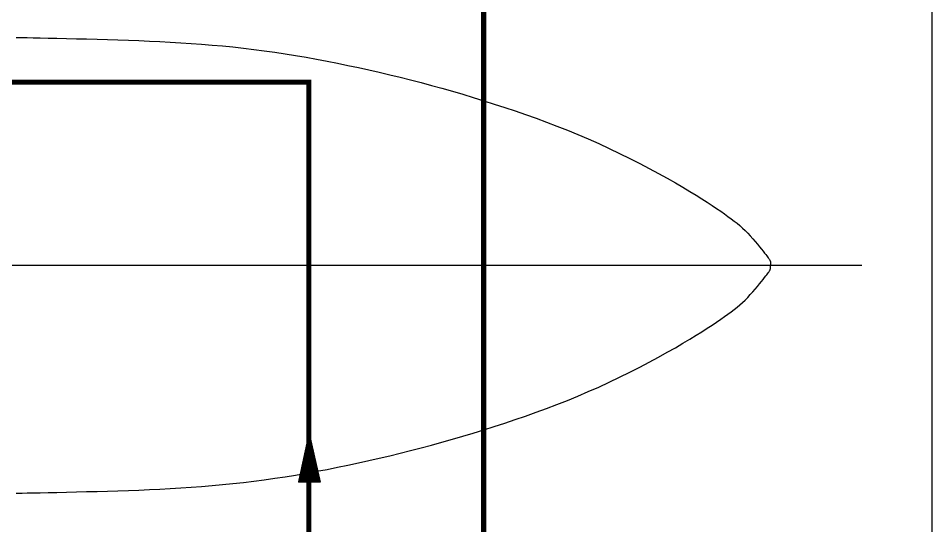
# Model space of a CAD drawing. Extents: x -22909.9 to -22897.8, y -4.7 to 4.1.
# Drawn here: x -22900.528 to -22897.824, y -0.107 to 1.396 of the extents above; entities that cross this region are included whole.
import ezdxf

# ---------------------------------------------------------------- set-up
doc = ezdxf.new("R2010")
doc.units = 0
doc.header["$MEASUREMENT"] = 0
doc.layers.get('0').update_dxf_attribs({"linetype": 'CONTINUOUS'})
for name, color, linetype in [('CALOR', 1, 'CONTINUOUS'), ('DIB-018', 6, 'CONTINUOUS'), ('DIB-065', 4, 'CONTINUOUS'), ('FORMATO', 7, 'CONTINUOUS'), ('SPEC', 93, 'CONTINUOUS')]:
    doc.layers.add(name, color=color, linetype=linetype)

# ---------------------------------------------------------------- blocks, each defined once
blk = doc.blocks.new('*X2')
at = {"color": 0}
for p, q in [((2.996, 7.9758), (3.0017, 7.9815)), ((2.9965, 7.9771), (3.0015, 7.9822)), ((2.9969, 7.9785), (3.0013, 7.9829)), ((2.9973, 7.9798), (3.0011, 7.9835)), ((2.9978, 7.9811), (3.0009, 7.9842)), ((2.9982, 7.9824), (3.0006, 7.9849)), ((2.9987, 7.9838), (3.0004, 7.9855)), ((2.9991, 7.9851), (3.0002, 7.9862)), ((2.9996, 7.9864), (3, 7.9869)), ((2.9713, 7.9016), (3.0136, 7.9439)), ((2.9717, 7.9029), (3.0134, 7.9446)), ((2.9722, 7.9042), (3.0132, 7.9452)), ((2.9726, 7.9056), (3.013, 7.9459)), ((2.9731, 7.9069), (3.0128, 7.9466)), ((2.9735, 7.9082), (3.0125, 7.9473)), ((2.9739, 7.9095), (3.0123, 7.9479)), ((2.9744, 7.9109), (3.0121, 7.9486)), ((2.9748, 7.9122), (3.0119, 7.9493)), ((2.9753, 7.9135), (3.0117, 7.9499)), ((2.9757, 7.9148), (3.0115, 7.9506)), ((2.9761, 7.9162), (3.0113, 7.9513)), ((2.9766, 7.9175), (3.0111, 7.952)), ((2.977, 7.9188), (3.0108, 7.9526)), ((2.9775, 7.9201), (3.0106, 7.9533)), ((2.9779, 7.9215), (3.0104, 7.954)), ((2.9784, 7.9228), (3.0102, 7.9546)), ((2.9788, 7.9241), (3.01, 7.9553)), ((2.9792, 7.9255), (3.0098, 7.956)), ((2.9797, 7.9268), (3.0096, 7.9567)), ((2.9801, 7.9281), (3.0094, 7.9573)), ((2.9806, 7.9294), (3.0091, 7.958)), ((2.981, 7.9308), (3.0089, 7.9587)), ((2.9814, 7.9321), (3.0087, 7.9593)), ((2.9819, 7.9334), (3.0085, 7.96)), ((2.9823, 7.9347), (3.0083, 7.9607)), ((2.9828, 7.9361), (3.0081, 7.9614)), ((2.9832, 7.9374), (3.0079, 7.962)), ((2.9837, 7.9387), (3.0077, 7.9627)), ((2.9841, 7.94), (3.0074, 7.9634)), ((2.9845, 7.9414), (3.0072, 7.9641)), ((2.985, 7.9427), (3.007, 7.9647)), ((2.9854, 7.944), (3.0068, 7.9654)), ((2.9859, 7.9453), (3.0066, 7.9661)), ((2.9863, 7.9467), (3.0064, 7.9667)), ((2.9867, 7.948), (3.0062, 7.9674)), ((2.9872, 7.9493), (3.006, 7.9681)), ((2.9876, 7.9506), (3.0057, 7.9688)), ((2.9881, 7.952), (3.0055, 7.9694)), ((2.9885, 7.9533), (3.0053, 7.9701)), ((2.989, 7.9546), (3.0051, 7.9708)), ((2.9894, 7.9559), (3.0049, 7.9714)), ((2.9898, 7.9573), (3.0047, 7.9721)), ((2.9903, 7.9586), (3.0045, 7.9728)), ((2.9907, 7.9599), (3.0043, 7.9735)), ((2.9912, 7.9612), (3.004, 7.9741)), ((2.9916, 7.9626), (3.0038, 7.9748)), ((2.992, 7.9639), (3.0036, 7.9755)), ((2.9925, 7.9652), (3.0034, 7.9761)), ((2.9929, 7.9665), (3.0032, 7.9768)), ((2.9934, 7.9679), (3.003, 7.9775)), ((2.9938, 7.9692), (3.0028, 7.9782)), ((2.9943, 7.9705), (3.0026, 7.9788)), ((2.9947, 7.9718), (3.0023, 7.9795)), ((2.9951, 7.9732), (3.0021, 7.9802)), ((2.9956, 7.9745), (3.0019, 7.9808)), ((2.9466, 7.8274), (3.0255, 7.9063)), ((2.947, 7.8287), (3.0253, 7.907)), ((2.9474, 7.83), (3.0251, 7.9076)), ((2.9479, 7.8313), (3.0249, 7.9083)), ((2.9483, 7.8327), (3.0246, 7.909)), ((2.9488, 7.834), (3.0244, 7.9097)), ((2.9492, 7.8353), (3.0242, 7.9103)), ((2.9497, 7.8366), (3.024, 7.911)), ((2.9501, 7.838), (3.0238, 7.9117)), ((2.9505, 7.8393), (3.0236, 7.9123)), ((2.951, 7.8406), (3.0234, 7.913)), ((2.9514, 7.8419), (3.0232, 7.9137)), ((2.9519, 7.8433), (3.0229, 7.9144)), ((2.9523, 7.8446), (3.0227, 7.915)), ((2.9527, 7.8459), (3.0225, 7.9157)), ((2.9532, 7.8472), (3.0223, 7.9164)), ((2.9536, 7.8486), (3.0221, 7.917)), ((2.9541, 7.8499), (3.0219, 7.9177)), ((2.9545, 7.8512), (3.0217, 7.9184)), ((2.955, 7.8526), (3.0215, 7.9191)), ((2.9554, 7.8539), (3.0212, 7.9197)), ((2.9558, 7.8552), (3.021, 7.9204)), ((2.9563, 7.8565), (3.0208, 7.9211)), ((2.9567, 7.8579), (3.0206, 7.9217)), ((2.9572, 7.8592), (3.0204, 7.9224)), ((2.9576, 7.8605), (3.0202, 7.9231)), ((2.958, 7.8618), (3.02, 7.9238)), ((2.9585, 7.8632), (3.0198, 7.9244)), ((2.9589, 7.8645), (3.0195, 7.9251)), ((2.9594, 7.8658), (3.0193, 7.9258)), ((2.9598, 7.8671), (3.0191, 7.9264)), ((2.9603, 7.8685), (3.0189, 7.9271)), ((2.9607, 7.8698), (3.0187, 7.9278)), ((2.9611, 7.8711), (3.0185, 7.9285)), ((2.9616, 7.8724), (3.0183, 7.9291)), ((2.962, 7.8738), (3.0181, 7.9298)), ((2.9625, 7.8751), (3.0178, 7.9305)), ((2.9629, 7.8764), (3.0176, 7.9311)), ((2.9633, 7.8777), (3.0174, 7.9318)), ((2.9638, 7.8791), (3.0172, 7.9325)), ((2.9642, 7.8804), (3.017, 7.9332)), ((2.9647, 7.8817), (3.0168, 7.9338)), ((2.9651, 7.883), (3.0166, 7.9345)), ((2.9656, 7.8844), (3.0164, 7.9352)), ((2.966, 7.8857), (3.0162, 7.9358)), ((2.9664, 7.887), (3.0159, 7.9365)), ((2.9669, 7.8883), (3.0157, 7.9372)), ((2.9673, 7.8897), (3.0155, 7.9379)), ((2.9678, 7.891), (3.0153, 7.9385)), ((2.9682, 7.8923), (3.0151, 7.9392)), ((2.9686, 7.8936), (3.0149, 7.9399)), ((2.9691, 7.895), (3.0147, 7.9405)), ((2.9695, 7.8963), (3.0145, 7.9412)), ((2.97, 7.8976), (3.0142, 7.9419)), ((2.9704, 7.8989), (3.014, 7.9426)), ((2.9708, 7.9003), (3.0138, 7.9432)), ((2.9332, 7.7866), (3.0321, 7.8855)), ((2.9333, 7.7876), (3.0319, 7.8862)), ((2.9338, 7.7889), (3.0317, 7.8868)), ((2.9341, 7.7866), (3.0323, 7.8848)), ((2.9342, 7.7903), (3.0314, 7.8875)), ((2.9346, 7.7916), (3.0312, 7.8882)), ((2.935, 7.7866), (3.0325, 7.8841)), ((2.9351, 7.7929), (3.031, 7.8888)), ((2.9355, 7.7942), (3.0308, 7.8895)), ((2.9359, 7.7866), (3.0327, 7.8835)), ((2.936, 7.7956), (3.0306, 7.8902)), ((2.9364, 7.7969), (3.0304, 7.8909)), ((2.9368, 7.7982), (3.0302, 7.8915)), ((2.9368, 7.7866), (3.0329, 7.8828)), ((2.9373, 7.7995), (3.03, 7.8922)), ((2.9377, 7.8009), (3.0297, 7.8929)), ((2.9377, 7.7866), (3.0331, 7.8821)), ((2.9382, 7.8022), (3.0295, 7.8935)), ((2.9385, 7.7866), (3.0334, 7.8815)), ((2.9386, 7.8035), (3.0293, 7.8942)), ((2.9391, 7.8048), (3.0291, 7.8949)), ((2.9394, 7.7866), (3.0336, 7.8808)), ((2.9395, 7.8062), (3.0289, 7.8956)), ((2.9399, 7.8075), (3.0287, 7.8962)), ((2.9403, 7.7866), (3.0338, 7.8801)), ((2.9404, 7.8088), (3.0285, 7.8969)), ((2.9408, 7.8101), (3.0283, 7.8976)), ((2.9412, 7.7866), (3.034, 7.8794)), ((2.9413, 7.8115), (3.028, 7.8982)), ((2.9417, 7.8128), (3.0278, 7.8989)), ((2.9421, 7.8141), (3.0276, 7.8996)), ((2.9421, 7.7866), (3.0342, 7.8788)), ((2.9426, 7.8154), (3.0274, 7.9003)), ((2.943, 7.8168), (3.0272, 7.9009)), ((2.943, 7.7866), (3.0344, 7.8781)), ((2.9435, 7.8181), (3.027, 7.9016)), ((2.9438, 7.7866), (3.0346, 7.8774)), ((2.9439, 7.8194), (3.0268, 7.9023)), ((2.9444, 7.8207), (3.0266, 7.9029)), ((2.9447, 7.7866), (3.0348, 7.8768)), ((2.9448, 7.8221), (3.0263, 7.9036)), ((2.9452, 7.8234), (3.0261, 7.9043)), ((2.9456, 7.7866), (3.0351, 7.8761)), ((2.9457, 7.8247), (3.0259, 7.905)), ((2.9461, 7.826), (3.0257, 7.9056)), ((2.9465, 7.7866), (3.0353, 7.8754)), ((2.9474, 7.7866), (3.0355, 7.8747)), ((2.9483, 7.7866), (3.0357, 7.8741)), ((2.9491, 7.7866), (3.0359, 7.8734)), ((2.95, 7.7866), (3.0361, 7.8727)), ((2.9509, 7.7866), (3.0363, 7.8721)), ((2.9518, 7.7866), (3.0365, 7.8714)), ((2.9527, 7.7866), (3.0367, 7.8707)), ((2.9536, 7.7866), (3.037, 7.87)), ((2.9544, 7.7866), (3.0372, 7.8694)), ((2.9553, 7.7866), (3.0374, 7.8687)), ((2.9562, 7.7866), (3.0376, 7.868)), ((2.9571, 7.7866), (3.0378, 7.8674)), ((2.958, 7.7866), (3.038, 7.8667)), ((2.9589, 7.7866), (3.0382, 7.866)), ((2.9598, 7.7866), (3.0384, 7.8653)), ((2.9606, 7.7866), (3.0387, 7.8647)), ((2.9615, 7.7866), (3.0389, 7.864)), ((2.9624, 7.7866), (3.0391, 7.8633)), ((2.9633, 7.7866), (3.0393, 7.8627)), ((2.9642, 7.7866), (3.0395, 7.862)), ((2.9651, 7.7866), (3.0397, 7.8613)), ((2.9659, 7.7866), (3.0399, 7.8606)), ((2.9668, 7.7866), (3.0401, 7.86)), ((2.9677, 7.7866), (3.0404, 7.8593)), ((2.9686, 7.7866), (3.0406, 7.8586)), ((2.9695, 7.7866), (3.0408, 7.8579)), ((2.9704, 7.7866), (3.041, 7.8573)), ((2.9712, 7.7866), (3.0412, 7.8566)), ((2.9721, 7.7866), (3.0414, 7.8559)), ((2.973, 7.7866), (3.0416, 7.8553)), ((2.9739, 7.7866), (3.0418, 7.8546)), ((2.9748, 7.7866), (3.0421, 7.8539)), ((2.9757, 7.7866), (3.0423, 7.8532)), ((2.9765, 7.7866), (3.0425, 7.8526)), ((2.9774, 7.7866), (3.0427, 7.8519)), ((2.9783, 7.7866), (3.0429, 7.8512)), ((2.9792, 7.7866), (3.0431, 7.8506)), ((2.9801, 7.7866), (3.0433, 7.8499)), ((2.981, 7.7866), (3.0435, 7.8492)), ((2.9818, 7.7866), (3.0438, 7.8485)), ((2.9827, 7.7866), (3.044, 7.8479)), ((2.9836, 7.7866), (3.0442, 7.8472)), ((2.9845, 7.7866), (3.0444, 7.8465)), ((2.9854, 7.7866), (3.0446, 7.8459)), ((2.9863, 7.7866), (3.0448, 7.8452)), ((2.9872, 7.7866), (3.045, 7.8445)), ((2.988, 7.7866), (3.0452, 7.8438)), ((2.9889, 7.7866), (3.0455, 7.8432)), ((2.9898, 7.7866), (3.0457, 7.8425)), ((2.9907, 7.7866), (3.0459, 7.8418)), ((2.9916, 7.7866), (3.0461, 7.8412)), ((2.9925, 7.7866), (3.0463, 7.8405)), ((2.9933, 7.7866), (3.0465, 7.8398)), ((2.9942, 7.7866), (3.0467, 7.8391)), ((2.9951, 7.7866), (3.0469, 7.8385)), ((2.996, 7.7866), (3.0472, 7.8378)), ((2.9969, 7.7866), (3.0474, 7.8371)), ((2.9978, 7.7866), (3.0476, 7.8365)), ((2.9986, 7.7866), (3.0478, 7.8358)), ((2.9995, 7.7866), (3.048, 7.8351)), ((3.0004, 7.7866), (3.0482, 7.8344)), ((3.0013, 7.7866), (3.0484, 7.8338)), ((3.0022, 7.7866), (3.0486, 7.8331)), ((3.0031, 7.7866), (3.0489, 7.8324)), ((3.0039, 7.7866), (3.0491, 7.8318)), ((3.0048, 7.7866), (3.0493, 7.8311)), ((3.0057, 7.7866), (3.0495, 7.8304)), ((3.0066, 7.7866), (3.0497, 7.8297)), ((3.0075, 7.7866), (3.0499, 7.8291)), ((3.0084, 7.7866), (3.0501, 7.8284)), ((3.0092, 7.7866), (3.0503, 7.8277)), ((3.0101, 7.7866), (3.0506, 7.8271)), ((3.011, 7.7866), (3.0508, 7.8264)), ((3.0119, 7.7866), (3.051, 7.8257)), ((3.0128, 7.7866), (3.0512, 7.825)), ((3.0137, 7.7866), (3.0514, 7.8244)), ((3.0146, 7.7866), (3.0516, 7.8237)), ((3.0154, 7.7866), (3.0518, 7.823)), ((3.0163, 7.7866), (3.052, 7.8224)), ((3.0172, 7.7866), (3.0523, 7.8217)), ((3.0181, 7.7866), (3.0525, 7.821)), ((3.019, 7.7866), (3.0527, 7.8203)), ((3.0199, 7.7866), (3.0529, 7.8197)), ((3.0207, 7.7866), (3.0531, 7.819)), ((3.0216, 7.7866), (3.0533, 7.8183)), ((3.0225, 7.7866), (3.0535, 7.8177)), ((3.0234, 7.7866), (3.0537, 7.817)), ((3.0243, 7.7866), (3.054, 7.8163)), ((3.0252, 7.7866), (3.0542, 7.8156)), ((3.026, 7.7866), (3.0544, 7.815)), ((3.0269, 7.7866), (3.0546, 7.8143)), ((3.0278, 7.7866), (3.0548, 7.8136)), ((3.0287, 7.7866), (3.055, 7.813)), ((3.0296, 7.7866), (3.0552, 7.8123)), ((3.0305, 7.7866), (3.0554, 7.8116)), ((3.0313, 7.7866), (3.0556, 7.8109)), ((3.0322, 7.7866), (3.0559, 7.8103)), ((3.0331, 7.7866), (3.0561, 7.8096)), ((3.034, 7.7866), (3.0563, 7.8089)), ((3.0349, 7.7866), (3.0565, 7.8083)), ((3.0358, 7.7866), (3.0567, 7.8076)), ((3.0366, 7.7866), (3.0569, 7.8069)), ((3.0375, 7.7866), (3.0571, 7.8062)), ((3.0384, 7.7866), (3.0573, 7.8056)), ((3.0393, 7.7866), (3.0576, 7.8049)), ((3.0402, 7.7866), (3.0578, 7.8042)), ((3.0411, 7.7866), (3.058, 7.8036)), ((3.042, 7.7866), (3.0582, 7.8029)), ((3.0428, 7.7866), (3.0584, 7.8022)), ((3.0437, 7.7866), (3.0586, 7.8015)), ((3.0446, 7.7866), (3.0588, 7.8009)), ((3.0455, 7.7866), (3.059, 7.8002)), ((3.0464, 7.7866), (3.0593, 7.7995)), ((3.0473, 7.7866), (3.0595, 7.7989)), ((3.0481, 7.7866), (3.0597, 7.7982)), ((3.049, 7.7866), (3.0599, 7.7975)), ((3.0499, 7.7866), (3.0601, 7.7968)), ((3.0508, 7.7866), (3.0603, 7.7962)), ((3.0517, 7.7866), (3.0605, 7.7955)), ((3.0526, 7.7866), (3.0607, 7.7948)), ((3.0534, 7.7866), (3.061, 7.7942)), ((3.0543, 7.7866), (3.0612, 7.7935)), ((3.0552, 7.7866), (3.0614, 7.7928)), ((3.0561, 7.7866), (3.0616, 7.7921)), ((3.057, 7.7866), (3.0618, 7.7915)), ((3.0579, 7.7866), (3.062, 7.7908)), ((3.0587, 7.7866), (3.0622, 7.7901)), ((3.0596, 7.7866), (3.0624, 7.7895)), ((3.0605, 7.7866), (3.0627, 7.7888)), ((3.0614, 7.7866), (3.0629, 7.7881)), ((3.0623, 7.7866), (3.0631, 7.7874)), ((3.0632, 7.7866), (3.0633, 7.7868))]:
    blk.add_line(p, q, dxfattribs=at)
blk = doc.blocks.new('FLECHA')
for p, q in [((0.0079, 0.0975), (-0.0403, -0.047)), ((0.0079, 0.0975), (0.0536, -0.047)), ((-0.0403, -0.047), (0.0536, -0.047))]:
    blk.add_line(p, q)
at = {"xscale": 0.7200000000000001, "yscale": 0.7200000000000001, "zscale": 0.7200000000000001}
blk.add_blockref('*X2', (-2.152, -5.6534), dxfattribs=at)

msp = doc.modelspace()

# ---------------------------------------------------------------- linework, layer by layer
at = {"layer": 'CALOR', "const_width": 0.015}
msp.add_lwpolyline([(-22900.7734, 1.2067), (-22899.6678, 1.2067), (-22899.6678, -1.5458)], dxfattribs=at)
at = {"layer": 'DIB-018'}
msp.add_line((-22909.3472, 0.6645), (-22898.0313, 0.6645), dxfattribs=at)
at = {"layer": 'DIB-065'}
for points in [[(-22900.5348, 1.3393), (-22900.5268, 1.3392), (-22900.5161, 1.339), (-22900.502, 1.3387), (-22900.4844, 1.3383), (-22900.4634, 1.3379), (-22900.4397, 1.3374), (-22900.4135, 1.3369), (-22900.3855, 1.3362), (-22900.3561, 1.3355), (-22900.3257, 1.3348), (-22900.2948, 1.334), (-22900.2639, 1.3331), (-22900.2329, 1.3321), (-22900.202, 1.3311), (-22900.1711, 1.3299), (-22900.1401, 1.3286), (-22900.1092, 1.3272), (-22900.0782, 1.3255), (-22900.0473, 1.3237), (-22900.0164, 1.3216), (-22899.9854, 1.3194), (-22899.9545, 1.3168), (-22899.9236, 1.314), (-22899.8926, 1.3109), (-22899.8617, 1.3075), (-22899.8307, 1.3038), (-22899.7998, 1.2998), (-22899.7689, 1.2954), (-22899.7379, 1.2907), (-22899.707, 1.2856), (-22899.6761, 1.2803), (-22899.6451, 1.2747), (-22899.6142, 1.2688), (-22899.5832, 1.2626), (-22899.5523, 1.2563), (-22899.5214, 1.2497), (-22899.4904, 1.2429), (-22899.4595, 1.2359), (-22899.4286, 1.2286), (-22899.3976, 1.2211), (-22899.3667, 1.2134), (-22899.3357, 1.2054), (-22899.3048, 1.1972), (-22899.2739, 1.1887), (-22899.2429, 1.1799), (-22899.212, 1.1708), (-22899.1811, 1.1615), (-22899.1501, 1.1519), (-22899.1192, 1.142), (-22899.0882, 1.1319), (-22899.0573, 1.1215), (-22899.0264, 1.1108), (-22898.9954, 1.0998), (-22898.9645, 1.0884), (-22898.9336, 1.0767), (-22898.9026, 1.0645), (-22898.8717, 1.0519), (-22898.8407, 1.0387), (-22898.8098, 1.025), (-22898.7789, 1.0107), (-22898.7483, 0.996), (-22898.7181, 0.9811), (-22898.6886, 0.966), (-22898.6602, 0.9511), (-22898.6329, 0.9364), (-22898.6071, 0.9222), (-22898.5829, 0.9085), (-22898.5607, 0.8956), (-22898.5402, 0.8834), (-22898.5215, 0.8719), (-22898.5043, 0.8611), (-22898.4886, 0.851), (-22898.4742, 0.8416), (-22898.461, 0.8327), (-22898.4489, 0.8244), (-22898.4377, 0.8167), (-22898.4274, 0.8094), (-22898.4179, 0.8024), (-22898.4089, 0.7956), (-22898.4004, 0.7888), (-22898.3923, 0.7819), (-22898.3844, 0.7749), (-22898.3767, 0.7674), (-22898.369, 0.7596), (-22898.3613, 0.7514), (-22898.3539, 0.7431), (-22898.3468, 0.7349), (-22898.34, 0.7269), (-22898.3338, 0.7193), (-22898.3281, 0.7123), (-22898.3231, 0.7061), (-22898.3189, 0.7008), (-22898.3153, 0.6963), (-22898.3124, 0.6926), (-22898.31, 0.6895), (-22898.3081, 0.6869), (-22898.3066, 0.6848), (-22898.3054, 0.683), (-22898.3045, 0.6814), (-22898.3037, 0.68), (-22898.3031, 0.6787), (-22898.3026, 0.6775), (-22898.3022, 0.6764), (-22898.3019, 0.6754), (-22898.3017, 0.6744), (-22898.3016, 0.6734), (-22898.3015, 0.6724), (-22898.3014, 0.6714), (-22898.3014, 0.6705), (-22898.3014, 0.6695), (-22898.3014, 0.6685), (-22898.3014, 0.6675), (-22898.3014, 0.6665), (-22898.3013, 0.6655), (-22898.3013, 0.6645)], [(-22900.5348, -0.0103), (-22900.5268, -0.0101), (-22900.5161, -0.0099), (-22900.502, -0.0097), (-22900.4844, -0.0093), (-22900.4634, -0.0089), (-22900.4397, -0.0084), (-22900.4135, -0.0078), (-22900.3855, -0.0072), (-22900.3561, -0.0065), (-22900.3257, -0.0057), (-22900.2948, -0.0049), (-22900.2639, -0.0041), (-22900.2329, -0.0031), (-22900.202, -0.0021), (-22900.1711, -0.0009), (-22900.1401, 0.0004), (-22900.1092, 0.0019), (-22900.0782, 0.0035), (-22900.0473, 0.0053), (-22900.0164, 0.0074), (-22899.9854, 0.0097), (-22899.9545, 0.0122), (-22899.9236, 0.015), (-22899.8926, 0.0181), (-22899.8617, 0.0215), (-22899.8307, 0.0252), (-22899.7998, 0.0293), (-22899.7689, 0.0337), (-22899.7379, 0.0384), (-22899.707, 0.0434), (-22899.6761, 0.0488), (-22899.6451, 0.0544), (-22899.6142, 0.0603), (-22899.5832, 0.0664), (-22899.5523, 0.0728), (-22899.5214, 0.0793), (-22899.4904, 0.0861), (-22899.4595, 0.0932), (-22899.4286, 0.1004), (-22899.3976, 0.1079), (-22899.3667, 0.1156), (-22899.3357, 0.1236), (-22899.3048, 0.1319), (-22899.2739, 0.1404), (-22899.2429, 0.1492), (-22899.212, 0.1582), (-22899.1811, 0.1675), (-22899.1501, 0.1771), (-22899.1192, 0.187), (-22899.0882, 0.1971), (-22899.0573, 0.2075), (-22899.0264, 0.2182), (-22898.9954, 0.2292), (-22898.9645, 0.2406), (-22898.9336, 0.2524), (-22898.9026, 0.2645), (-22898.8717, 0.2772), (-22898.8407, 0.2904), (-22898.8098, 0.3041), (-22898.7789, 0.3183), (-22898.7483, 0.333), (-22898.7181, 0.348), (-22898.6886, 0.363), (-22898.6602, 0.378), (-22898.6329, 0.3926), (-22898.6071, 0.4069), (-22898.5829, 0.4205), (-22898.5607, 0.4335), (-22898.5402, 0.4457), (-22898.5215, 0.4571), (-22898.5043, 0.4679), (-22898.4886, 0.478), (-22898.4742, 0.4875), (-22898.461, 0.4963), (-22898.4489, 0.5046), (-22898.4377, 0.5124), (-22898.4274, 0.5196), (-22898.4179, 0.5266), (-22898.4089, 0.5335), (-22898.4004, 0.5402), (-22898.3923, 0.5471), (-22898.3844, 0.5542), (-22898.3767, 0.5616), (-22898.369, 0.5695), (-22898.3613, 0.5776), (-22898.3539, 0.5859), (-22898.3468, 0.5941), (-22898.34, 0.6021), (-22898.3338, 0.6097), (-22898.3281, 0.6167), (-22898.3231, 0.6229), (-22898.3189, 0.6283), (-22898.3153, 0.6328), (-22898.3124, 0.6365), (-22898.31, 0.6396), (-22898.3081, 0.6422), (-22898.3066, 0.6443), (-22898.3054, 0.6461), (-22898.3045, 0.6476), (-22898.3037, 0.649), (-22898.3031, 0.6503), (-22898.3026, 0.6515), (-22898.3022, 0.6526), (-22898.3019, 0.6537), (-22898.3017, 0.6547), (-22898.3016, 0.6556), (-22898.3015, 0.6566), (-22898.3014, 0.6576), (-22898.3014, 0.6586), (-22898.3014, 0.6596), (-22898.3014, 0.6606), (-22898.3014, 0.6616), (-22898.3014, 0.6626), (-22898.3013, 0.6636), (-22898.3013, 0.6645)]]:
    msp.add_lwpolyline(points, dxfattribs=at)
at = {"layer": 'FORMATO', "color": 2}
msp.add_line((-22897.8242, 4.0574), (-22897.8242, -4.7112), dxfattribs=at)
at = {"layer": 'SPEC', "const_width": 0.015}
msp.add_lwpolyline([(-22899.9736, -2.3682), (-22899.1506, -2.3682), (-22899.1506, 3.6264)], dxfattribs=at)

# ---------------------------------------------------------------- block references
at = {"layer": 'CALOR', "xscale": 0.68150828351065, "yscale": -0.99749545071865, "zscale": 0.68150828351065, "rotation": 180}
msp.add_blockref('FLECHA', (-22899.6616, 0.0689), dxfattribs=at)

doc.saveas('drawing.dxf')
